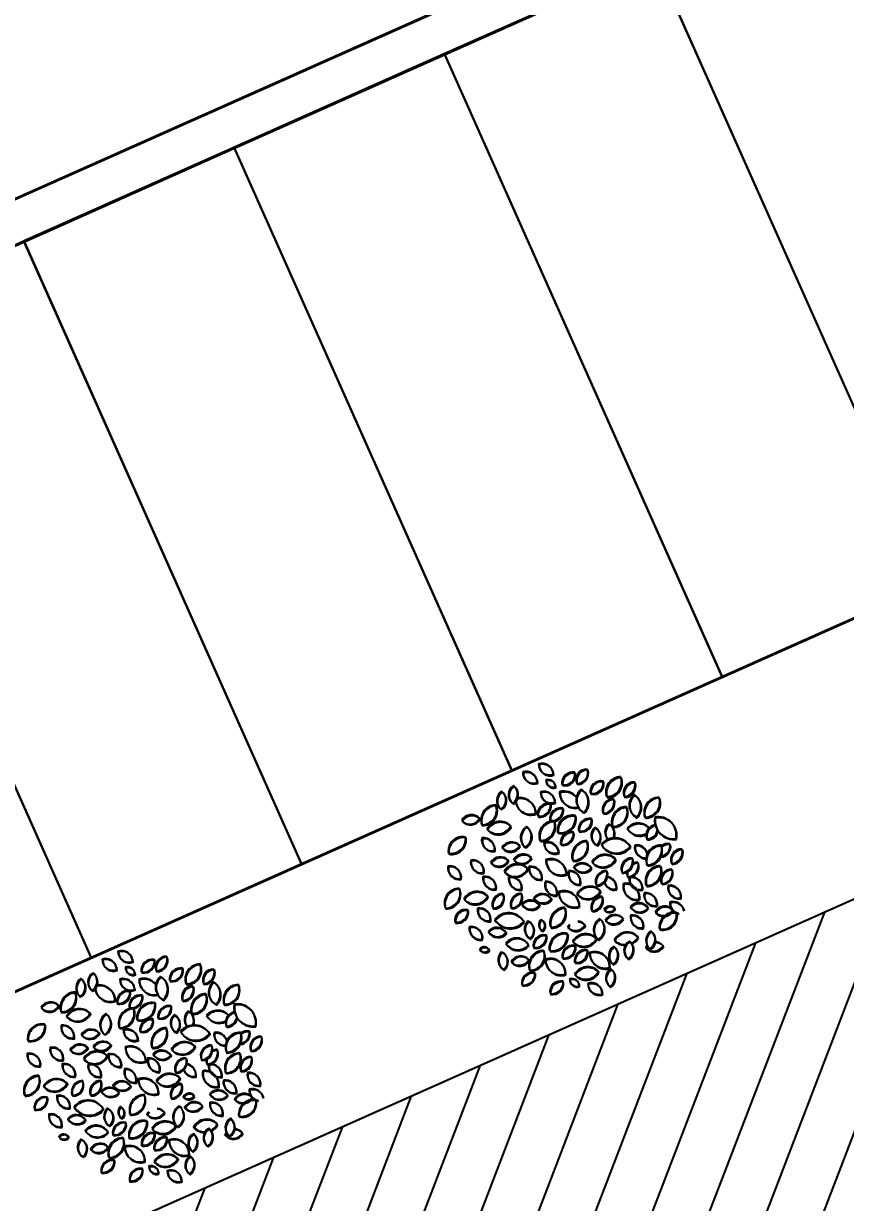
# Model space of a CAD drawing. Header units: inches. Extents: x -422522 to 22891, y -2973 to 414515.
# Drawn here: x 7501.2 to 7597.6, y 10591.8 to 10730.1 of the extents above; entities that cross this region are included whole.
import ezdxf

# ---------------------------------------------------------------- set-up
doc = ezdxf.new("R2010")
doc.units = ezdxf.units.IN
doc.header["$MEASUREMENT"] = 0
doc.layers.get('0').update_dxf_attribs({"lineweight": 25})
doc.layers.add('ARREDAMENTO', color=8, linetype='Continuous', lineweight=18)
doc.layers.add('QUOTE', color=6, linetype='Continuous', lineweight=9)
doc.styles.get("Standard").update_dxf_attribs({"font": 'Arial.ttf'})
doc.dimstyles.get("Standard").update_dxf_attribs({"dimtxt": 15, "dimasz": 10, "dimexe": 10, "dimexo": 10, "dimgap": 5, "dimtad": 2, "dimtih": 1, "dimtoh": 1, "dimdec": 0, "dimzin": 0, "dimdsep": 46, "dimtxsty": 'Standard', "dimblk": 'OBLIQUE', "dimblk1": 'OBLIQUE', "dimblk2": 'OBLIQUE', "dimcen": 0.09, "dimdle": 10, "dimadec": 0, "dimazin": 0, "dimtfac": 1, "dimtdec": 0, "dimtofl": 0, "dimtmove": 0, "dimatfit": 3, "dimldrblk": 'OBLIQUE', "dimfxl": 1, "dimtolj": 1, "dimtzin": 0, "dimarcsym": 0})

# ---------------------------------------------------------------- blocks, each defined once
blk = doc.blocks.new('_Oblique')
at = {"color": 0, "linetype": 'ByBlock', "lineweight": -2}
blk.add_line((-0.5, -0.5), (0.5, 0.5), dxfattribs=at)
blk = doc.blocks.new('*D98')
at = {"layer": 'Defpoints', "color": 0, "transparency": 16777216}
for p in [(7675.32, 10844.6), (7696.51, 10797.01), (7351.21, 10643.21)]:
    blk.add_point(p, dxfattribs=at)
at = {"layer": 'QUOTE', "color": 0, "lineweight": -2, "transparency": 16777216}
for p, q in [((7692.44, 10806.15), (7671.25, 10853.74)), ((7320.86, 10686.79), (7684.46, 10848.67)), ((7347.15, 10652.34), (7325.93, 10699.99))]:
    blk.add_line(p, q, dxfattribs=at)
at = {"layer": 'QUOTE', "color": 0, "lineweight": -2, "transparency": 16777216, "xscale": 10, "yscale": 10, "zscale": 10}
for p, rotation in [((7675.32, 10844.6), 23.99999999997978), ((7330, 10690.85), 203.9999999999798)]:
    blk.add_blockref('_Oblique', p, dxfattribs=dict(at, rotation=rotation))
at = {"layer": 'QUOTE', "color": 0, "transparency": 16777216, "insert": (7494.42, 10786.22), "char_height": 15, "attachment_point": 5}
blk.add_mtext('\\A1;378', dxfattribs=at)

msp = doc.modelspace()

# ---------------------------------------------------------------- hatches: boundary and pattern name
h = msp.add_hatch()
h.set_pattern_fill('ANSI31', color=0, scale=50, angle=24)
h.set_pattern_definition([(69, (3551.2776, -5106.066), (-5.8348777, 2.2397997), [])])
h.paths.add_polyline_path([(7743.39, 10691.82), (6657.16, 10208.2), (6657.16, 10142.53), (6849.7, 10228.25), (7089.03, 10334.81), (7089.01, 10334.85), (7098.14, 10338.92), (7452.64, 10496.7), (7453.11, 10496.91), (7763.25, 10634.99), (7763.25, 10634.99), (7763.18, 10635.13), (7767.73, 10637.16)])

# ---------------------------------------------------------------- linework, layer by layer
for p, q in [((7351.21, 10643.21), (7696.51, 10797.01)), ((7351.29, 10643.14), (7696.61, 10796.89)), ((7698.54, 10792.44), (7366.04, 10644.34)), ((7698.64, 10792.32), (7366.11, 10644.27)), ((7575.22, 10737.51), (7550.56, 10726.53)), ((7575.31, 10737.41), (7550.65, 10726.43)), ((7575.22, 10737.51), (7607.77, 10664.44)), ((7575.31, 10737.41), (7607.85, 10664.32)), ((7550.56, 10726.53), (7525.89, 10715.54)), ((7550.65, 10726.43), (7525.98, 10715.44)), ((7550.56, 10726.53), (7583.11, 10653.45)), ((7550.65, 10726.43), (7583.19, 10653.34)), ((7731.09, 10719.36), (7385.8, 10565.56)), ((7731.18, 10719.23), (7385.86, 10565.49)), ((7525.89, 10715.54), (7501.23, 10704.56)), ((7525.98, 10715.44), (7501.32, 10704.46)), ((7525.89, 10715.54), (7558.45, 10642.46)), ((7525.98, 10715.44), (7558.52, 10642.36)), ((7501.32, 10704.46), (7476.65, 10693.48)), ((7501.23, 10704.56), (7533.78, 10631.48)), ((7501.32, 10704.46), (7533.85, 10631.38)), ((7476.57, 10693.57), (7509.12, 10620.49)), ((7476.65, 10693.48), (7509.19, 10620.4)), ((6656.96, 10208.11), (7743.39, 10691.82)), ((6779.62, 10262.73), (7743.38, 10691.83)), ((7398.06, 10538.08), (7743.38, 10691.83))]:
    msp.add_line(p, q)
at = {"layer": 'ARREDAMENTO', "linetype": 'ByBlock', "lineweight": -3}
for points in [[(7512.3, 10621.24, 0.535384), (7514.02, 10620.04, 0.500203)], [(7512.37, 10621.15, 0.535384), (7514.09, 10619.94, 0.500203)], [(7510.45, 10620.31, 0.535384), (7512.14, 10619.07, 0.500203)], [(7510.52, 10620.21, 0.535384), (7512.21, 10618.97, 0.500203)], [(7515.03, 10618.81, 0.535384), (7516.55, 10620.26, 0.500203)], [(7515.1, 10618.72, 0.535384), (7516.62, 10620.17, 0.500203)], [(7518.01, 10620.64, 0.535384), (7516.79, 10618.93, 0.500203)], [(7518.08, 10620.54, 0.535384), (7516.87, 10618.83, 0.500203)], [(7509.38, 10618.7, 0.535384), (7509.27, 10616.61, 0.500203)], [(7509.45, 10618.61, 0.535384), (7509.34, 10616.51, 0.500203)], [(7513.16, 10619.37, 0.535384), (7514.28, 10618.55, 0.500203)], [(7513.23, 10619.27, 0.535384), (7514.35, 10618.45, 0.500203)], [(7518.35, 10617.8, 0.535384), (7519.87, 10619.24, 0.500203)], [(7518.42, 10617.7, 0.535384), (7519.94, 10619.15, 0.500203)], [(7520.26, 10617.41, 0.535384), (7521.92, 10619.74, 0.500203)], [(7520.34, 10617.31, 0.535384), (7521.99, 10619.65, 0.500203)], [(7523.55, 10619.14, 0.535384), (7522.34, 10617.43, 0.500203)], [(7523.62, 10619.04, 0.535384), (7522.41, 10617.33, 0.500203)], [(7507.85, 10615.94, 0.535384), (7507.96, 10618.04, 0.500203)], [(7507.92, 10615.85, 0.535384), (7508.03, 10617.94, 0.500203)], [(7512.51, 10617.96, 0.535384), (7514.23, 10616.76, 0.500203)], [(7512.58, 10617.87, 0.535384), (7514.3, 10616.66, 0.500203)], [(7517.29, 10618.27, 0.535384), (7517.59, 10615.55, 0.500203)], [(7517.36, 10618.17, 0.535384), (7517.66, 10615.46, 0.500203)], [(7521.09, 10617.15, 0.535384), (7519.88, 10615.44, 0.500203)], [(7521.16, 10617.05, 0.535384), (7519.95, 10615.34, 0.500203)], [(7523.49, 10617.63, 0.535384), (7523.78, 10615.01, 0.500203)], [(7523.56, 10617.54, 0.535384), (7523.85, 10614.91, 0.500203)], [(7524.74, 10615, 0.535384), (7526.4, 10617.33, 0.500203)], [(7524.81, 10614.91, 0.535384), (7526.47, 10617.24, 0.500203)], [(7505.62, 10614.11, 0.535384), (7507.27, 10616.44, 0.500203)], [(7505.69, 10614.02, 0.535384), (7507.34, 10616.35, 0.500203)], [(7513.69, 10616.59, 0.535384), (7512.2, 10615.11, 0.500203)], [(7513.76, 10616.49, 0.535384), (7512.27, 10615.02, 0.500203)], [(7513.61, 10614.63, 0.535384), (7515.13, 10616.07, 0.500203)], [(7513.68, 10614.53, 0.535384), (7515.2, 10615.98, 0.500203)], [(7520.94, 10613.91, 0.535384), (7522.59, 10616.24, 0.500203)], [(7521.01, 10613.81, 0.535384), (7522.66, 10616.14, 0.500203)], [(7503.28, 10614.63, 0.535384), (7505.37, 10614.86, 0.500203)], [(7503.35, 10614.54, 0.535384), (7505.44, 10614.76, 0.500203)], [(7506.25, 10613.61, 0.535384), (7509.03, 10613.96, 0.500203)], [(7506.32, 10613.52, 0.535384), (7509.1, 10613.87, 0.500203)], [(7512.45, 10612.25, 0.535384), (7514.1, 10614.58, 0.500203)], [(7512.51, 10612.16, 0.535384), (7514.17, 10614.49, 0.500203)], [(7514.52, 10613.2, 0.535384), (7516.62, 10615.2, 0.500203)], [(7514.59, 10613.11, 0.535384), (7516.69, 10615.1, 0.500203)], [(7516.99, 10613.39, 0.535384), (7518.51, 10614.84, 0.500203)], [(7517.06, 10613.3, 0.535384), (7518.58, 10614.74, 0.500203)], [(7528.41, 10612.48, 0.535384), (7525.92, 10615.01, 0.500203)], [(7528.48, 10612.38, 0.535384), (7525.99, 10614.91, 0.500203)], [(7510.71, 10611.46, 0.535384), (7510.89, 10613.91, 0.500203)], [(7510.78, 10611.37, 0.535384), (7510.96, 10613.81, 0.500203)], [(7514.88, 10611.81, 0.535384), (7516.37, 10613.29, 0.500203)], [(7514.95, 10611.72, 0.535384), (7516.44, 10613.19, 0.500203)], [(7518.91, 10613.8, 0.535384), (7519.13, 10611.71, 0.500203)], [(7518.98, 10613.7, 0.535384), (7519.2, 10611.62, 0.500203)], [(7503.73, 10612.66, 0.535384), (7501.73, 10610.76, 0.500203)], [(7503.8, 10612.57, 0.535384), (7501.8, 10610.66, 0.500203)], [(7505.65, 10612.55, 0.535384), (7507.12, 10611.06, 0.500203)], [(7505.72, 10612.46, 0.535384), (7507.19, 10610.97, 0.500203)], [(7508, 10611.44, 0.535384), (7510.09, 10611.66, 0.500203)], [(7508.07, 10611.35, 0.535384), (7510.16, 10611.57, 0.500203)], [(7512.92, 10612.04, 0.535384), (7514.63, 10610.83, 0.500203)], [(7512.99, 10611.94, 0.535384), (7514.7, 10610.73, 0.500203)], [(7516.29, 10609.92, 0.535384), (7517.94, 10612.25, 0.500203)], [(7516.36, 10609.82, 0.535384), (7518.01, 10612.15, 0.500203)], [(7519.63, 10611.82, 0.535384), (7523.05, 10611.58, 0.500203)], [(7519.7, 10611.73, 0.535384), (7523.12, 10611.49, 0.500203)], [(7526.66, 10611.71, 0.535384), (7525.01, 10609.38, 0.500203)], [(7526.73, 10611.61, 0.535384), (7525.08, 10609.28, 0.500203)], [(7506.67, 10609.67, 0.535384), (7508.75, 10609.93, 0.500203)], [(7506.74, 10609.58, 0.535384), (7508.82, 10609.84, 0.500203)], [(7509.38, 10610, 0.535384), (7511.46, 10610.27, 0.500203)], [(7509.45, 10609.91, 0.535384), (7511.53, 10610.17, 0.500203)], [(7513.16, 10610.01, 0.535384), (7515.56, 10608.32, 0.500203)], [(7518.55, 10609.73, 0.535384), (7521.34, 10610.08, 0.500203)], [(7518.62, 10609.64, 0.535384), (7521.4, 10609.98, 0.500203)], [(7523.27, 10610.23, 0.535384), (7522.08, 10608.5, 0.500203)], [(7523.34, 10610.13, 0.535384), (7522.15, 10608.4, 0.500203)], [(7529.1, 10611.27, 0.535384), (7527.89, 10609.56, 0.500203)], [(7529.17, 10611.18, 0.535384), (7527.96, 10609.47, 0.500203)], [(7503.15, 10607.77, 0.535384), (7501.66, 10609.24, 0.500203)], [(7503.22, 10607.68, 0.535384), (7501.72, 10609.15, 0.500203)], [(7505.83, 10608.47, 0.535384), (7504.33, 10609.95, 0.500203)], [(7505.9, 10608.38, 0.535384), (7504.4, 10609.85, 0.500203)], [(7508.25, 10608.62, 0.535384), (7511.04, 10608.97, 0.500203)], [(7508.32, 10608.53, 0.535384), (7511.11, 10608.88, 0.500203)], [(7512.64, 10607.7, 0.535384), (7511.16, 10609.19, 0.500203)], [(7512.71, 10607.6, 0.535384), (7511.23, 10609.1, 0.500203)], [(7513.22, 10609.92, 0.535384), (7515.63, 10608.23, 0.500203)], [(7517.13, 10607.09, 0.535384), (7515.8, 10608.71, 0.500203)], [(7516.4, 10609.17, 0.535384), (7518.49, 10609.03, 0.500203)], [(7516.47, 10609.08, 0.535384), (7518.56, 10608.93, 0.500203)], [(7520.27, 10608.73, 0.535384), (7519.06, 10607.02, 0.500203)], [(7524.91, 10606.97, 0.535384), (7526.56, 10609.31, 0.500203)], [(7524.98, 10606.88, 0.535384), (7526.63, 10609.21, 0.500203)], [(7527.92, 10608.89, 0.535384), (7526.71, 10607.18, 0.500203)], [(7527.99, 10608.8, 0.535384), (7526.78, 10607.09, 0.500203)], [(7507.25, 10606.55, 0.535384), (7505.76, 10608.02, 0.500203)], [(7507.32, 10606.46, 0.535384), (7505.83, 10607.93, 0.500203)], [(7510.28, 10606.51, 0.535384), (7508.79, 10607.99, 0.500203)], [(7510.35, 10606.42, 0.535384), (7508.86, 10607.89, 0.500203)], [(7513.07, 10607.46, 0.535384), (7514.39, 10605.83, 0.500203)], [(7513.14, 10607.37, 0.535384), (7514.46, 10605.74, 0.500203)], [(7517.2, 10606.99, 0.535384), (7515.87, 10608.62, 0.500203)], [(7520.34, 10608.63, 0.535384), (7519.13, 10606.92, 0.500203)], [(7522.94, 10608, 0.535384), (7524.44, 10606.52, 0.500203)], [(7523.01, 10607.9, 0.535384), (7524.51, 10606.43, 0.500203)], [(7501.33, 10604.33, 0.535384), (7502.98, 10606.66, 0.500203)], [(7501.4, 10604.24, 0.535384), (7503.05, 10606.57, 0.500203)], [(7503.55, 10605.39, 0.535384), (7506.33, 10605.74, 0.500203)], [(7503.61, 10605.3, 0.535384), (7506.4, 10605.65, 0.500203)], [(7506.93, 10604.32, 0.535384), (7508.12, 10606.05, 0.500203)], [(7507, 10604.23, 0.535384), (7508.19, 10605.96, 0.500203)], [(7509.07, 10604.34, 0.535384), (7510.26, 10606.07, 0.500203)], [(7509.14, 10604.24, 0.535384), (7510.33, 10605.97, 0.500203)], [(7513.8, 10605.38, 0.535384), (7511.71, 10605.52, 0.500203)], [(7517.04, 10604.53, 0.535384), (7514.64, 10606.23, 0.500203)], [(7517.11, 10604.44, 0.535384), (7514.71, 10606.13, 0.500203)], [(7516.78, 10606, 0.535384), (7519.57, 10606.35, 0.500203)], [(7516.85, 10605.91, 0.535384), (7519.64, 10606.26, 0.500203)], [(7522.24, 10607.22, 0.535384), (7524.08, 10605.36, 0.500203)], [(7522.31, 10607.13, 0.535384), (7524.15, 10605.26, 0.500203)], [(7524.68, 10606.12, 0.535384), (7526.15, 10604.63, 0.500203)], [(7524.75, 10606.02, 0.535384), (7526.22, 10604.53, 0.500203)], [(7527.49, 10607, 0.535384), (7528.96, 10605.51, 0.500203)], [(7527.55, 10606.9, 0.535384), (7529.03, 10605.41, 0.500203)], [(7512.41, 10604.63, 0.535384), (7510.32, 10604.77, 0.500203)], [(7512.48, 10604.53, 0.535384), (7510.39, 10604.68, 0.500203)], [(7513.87, 10605.28, 0.535384), (7511.78, 10605.43, 0.500203)], [(7519.75, 10605.7, 0.535384), (7518.53, 10603.99, 0.500203)], [(7519.81, 10605.6, 0.535384), (7518.6, 10603.89, 0.500203)], [(7521.25, 10604.29, 0.535384), (7519.96, 10604.15, 0.500203)], [(7523.04, 10604.5, 0.535384), (7525.13, 10604.35, 0.500203)], [(7523.11, 10604.4, 0.535384), (7525.2, 10604.25, 0.500203)], [(7528.04, 10604.11, 0.535384), (7525.96, 10603.85, 0.500203)], [(7504.01, 10604.12, 0.535384), (7502.5, 10602.68, 0.500203)], [(7504.08, 10604.03, 0.535384), (7502.56, 10602.59, 0.500203)], [(7506.62, 10602.84, 0.535384), (7505.13, 10604.31, 0.500203)], [(7506.69, 10602.74, 0.535384), (7505.2, 10604.21, 0.500203)], [(7510.57, 10602.73, 0.535384), (7507.15, 10602.97, 0.500203)], [(7510.64, 10602.63, 0.535384), (7507.21, 10602.87, 0.500203)], [(7513.72, 10602.08, 0.535384), (7515.37, 10604.41, 0.500203)], [(7513.78, 10601.98, 0.535384), (7515.43, 10604.31, 0.500203)], [(7521.32, 10604.19, 0.535384), (7520.03, 10604.05, 0.500203)], [(7522.2, 10603.11, 0.535384), (7520.11, 10602.89, 0.500203)], [(7522.27, 10603.01, 0.535384), (7520.18, 10602.79, 0.500203)], [(7524.55, 10601.99, 0.535384), (7523.08, 10603.49, 0.500203)], [(7524.62, 10601.9, 0.535384), (7523.14, 10603.39, 0.500203)], [(7528.11, 10604.01, 0.535384), (7526.03, 10603.75, 0.500203)], [(7526.46, 10601.89, 0.535384), (7528.47, 10603.79, 0.500203)], [(7526.53, 10601.79, 0.535384), (7528.53, 10603.7, 0.500203)], [(7505.67, 10600.65, 0.535384), (7504.18, 10602.13, 0.500203)], [(7505.74, 10600.56, 0.535384), (7504.25, 10602.03, 0.500203)], [(7508.49, 10601.42, 0.535384), (7506.4, 10601.56, 0.500203)], [(7508.56, 10601.32, 0.535384), (7506.47, 10601.47, 0.500203)], [(7511.29, 10600.75, 0.535384), (7511.07, 10602.83, 0.500203)], [(7511.36, 10600.65, 0.535384), (7511.13, 10602.74, 0.500203)], [(7512.74, 10601.63, 0.535384), (7512.59, 10603, 0.500203)], [(7512.81, 10601.54, 0.535384), (7512.66, 10602.91, 0.500203)], [(7519.49, 10603.09, 0.535384), (7519.31, 10600.64, 0.500203)], [(7519.55, 10602.99, 0.535384), (7519.38, 10600.54, 0.500203)], [(7511.11, 10600.01, 0.535384), (7508.46, 10600.19, 0.500203)], [(7511.17, 10599.91, 0.535384), (7508.53, 10600.1, 0.500203)], [(7513.21, 10601.15, 0.535384), (7511.69, 10599.71, 0.500203)], [(7513.28, 10601.06, 0.535384), (7511.76, 10599.61, 0.500203)], [(7515.68, 10601.34, 0.535384), (7513.58, 10599.35, 0.500203)], [(7515.75, 10601.25, 0.535384), (7513.65, 10599.25, 0.500203)], [(7516.29, 10600.42, 0.535384), (7519.08, 10600.77, 0.500203)], [(7516.36, 10600.32, 0.535384), (7519.15, 10600.67, 0.500203)], [(7522.95, 10600.46, 0.535384), (7522.8, 10598.37, 0.500203)], [(7525.34, 10599.54, 0.535384), (7525.48, 10601.64, 0.500203)], [(7525.4, 10599.45, 0.535384), (7525.55, 10601.54, 0.500203)], [(7506.52, 10599.42, 0.535384), (7505.36, 10599.5, 0.500203)], [(7506.59, 10599.33, 0.535384), (7505.43, 10599.41, 0.500203)], [(7508.2, 10597.11, 0.535384), (7507.97, 10599.2, 0.500203)], [(7508.26, 10597.02, 0.535384), (7508.04, 10599.1, 0.500203)], [(7511.22, 10597.04, 0.535384), (7512.87, 10599.37, 0.500203)], [(7511.29, 10596.94, 0.535384), (7512.94, 10599.27, 0.500203)], [(7516.59, 10599.92, 0.535384), (7515.07, 10598.48, 0.500203)], [(7516.66, 10599.83, 0.535384), (7515.14, 10598.38, 0.500203)], [(7516.51, 10597.96, 0.535384), (7518, 10599.44, 0.500203)], [(7516.58, 10597.86, 0.535384), (7518.07, 10599.34, 0.500203)], [(7520.62, 10597.36, 0.535384), (7518.25, 10599.1, 0.500203)], [(7520.69, 10597.26, 0.535384), (7518.32, 10599, 0.500203)], [(7521.14, 10599.84, 0.535384), (7521.03, 10597.74, 0.500203)], [(7521.21, 10599.74, 0.535384), (7521.1, 10597.65, 0.500203)], [(7523.02, 10600.36, 0.535384), (7522.87, 10598.27, 0.500203)], [(7511.16, 10598.27, 0.535384), (7509.08, 10598, 0.500203)], [(7511.23, 10598.17, 0.535384), (7509.14, 10597.91, 0.500203)], [(7515.43, 10596.58, 0.535384), (7513.07, 10598.32, 0.500203)], [(7515.5, 10596.49, 0.535384), (7513.14, 10598.22, 0.500203)], [(7511.85, 10596.75, 0.535384), (7510.33, 10595.3, 0.500203)], [(7511.92, 10596.66, 0.535384), (7510.4, 10595.21, 0.500203)], [(7516.53, 10596.55, 0.535384), (7519.32, 10596.9, 0.500203)], [(7516.6, 10596.46, 0.535384), (7519.38, 10596.81, 0.500203)], [(7520.79, 10597.2, 0.535384), (7520.68, 10595.1, 0.500203)], [(7520.86, 10597.1, 0.535384), (7520.75, 10595.01, 0.500203)], [(7515.17, 10595.73, 0.535384), (7513.65, 10594.29, 0.500203)], [(7515.23, 10595.64, 0.535384), (7513.71, 10594.19, 0.500203)], [(7517.04, 10595.18, 0.535384), (7515.92, 10596, 0.500203)], [(7517.11, 10595.08, 0.535384), (7515.99, 10595.9, 0.500203)], [(7519.75, 10594.24, 0.535384), (7518.06, 10595.48, 0.500203)], [(7519.82, 10594.14, 0.535384), (7518.13, 10595.39, 0.500203)]]:
    msp.add_lwpolyline(points, format="xyb", close=True, dxfattribs=at)
for points in [[(7509.59, 10616.91, 0.485783), (7511.95, 10615.45, 0.46813), (7509.76, 10617.24, 0.535384)], [(7509.66, 10616.82, 0.485783), (7512.02, 10615.36, 0.46813), (7509.83, 10617.14, 0.535384)], [(7514.77, 10617.97, 0.497857), (7516.93, 10616.17, 0.500203)], [(7516.74, 10617.35, 0.30861), (7514.77, 10617.97, 0.535384)], [(7514.84, 10617.87, 0.497857), (7517, 10616.08, 0.500203)], [(7516.81, 10617.25, 0.30861), (7514.84, 10617.87, 0.535384)], [(7525.26, 10613.74, 0.449067), (7522.68, 10613.7, 0.535384)], [(7520.54, 10614.21, 0.427879), (7520.42, 10612.39, 0.500203)], [(7520.61, 10614.12, 0.427879), (7520.49, 10612.3, 0.500203)], [(7521.07, 10612.56, 0.379729), (7520.54, 10614.21, 0.535384)], [(7521.14, 10612.46, 0.379729), (7520.61, 10614.12, 0.535384)], [(7522.68, 10613.7, 0.411154), (7524.93, 10613.07, 0.500203)], [(7525.33, 10613.64, 0.449067), (7522.75, 10613.6, 0.535384)], [(7522.75, 10613.6, 0.411154), (7525, 10612.98, 0.500203)], [(7525.97, 10614.11, 0.473768), (7525, 10612.42, 0.350042), (7526.25, 10613.47, 0.535384)], [(7526.04, 10614.02, 0.473768), (7525.07, 10612.32, 0.350042), (7526.32, 10613.37, 0.535384)], [(7523.58, 10611.71, 0.493715), (7524.91, 10610.22, 0.500203)], [(7525.05, 10610.71, 0.391787), (7523.58, 10611.71, 0.535384)], [(7523.65, 10611.62, 0.493715), (7524.98, 10610.12, 0.500203)], [(7525.12, 10610.61, 0.391787), (7523.65, 10611.62, 0.535384)], [(7526.57, 10610.4, 0.439965), (7527.7, 10611.87, 0.209361), (7526.68, 10611.61, 0.535384)], [(7526.64, 10610.3, 0.439965), (7527.77, 10611.77, 0.209361), (7526.75, 10611.52, 0.535384)], [(7522.66, 10608.66, 0.136045), (7522.72, 10607.99, 0.500203), (7523.94, 10609.7, 0.535384)], [(7522.73, 10608.56, 0.136045), (7522.79, 10607.89, 0.500203), (7524.01, 10609.6, 0.535384)], [(7523.94, 10609.7, 0.128884), (7523.31, 10609.56, 0.500203)], [(7524.01, 10609.6, 0.128884), (7523.38, 10609.46, 0.500203)], [(7519.96, 10607.41, 0.382111), (7521.41, 10606.56, 0.410997), (7520.3, 10608.04, 0.535384)], [(7520.03, 10607.31, 0.382111), (7521.48, 10606.47, 0.410997), (7520.37, 10607.94, 0.535384)], [(7529.34, 10604.06, 0.43907), (7527.68, 10605.04, 0.535384)], [(7527.68, 10605.04, 0.373165), (7528.71, 10603.74, 0.500203)], [(7529.41, 10603.96, 0.43907), (7527.75, 10604.94, 0.535384)], [(7527.75, 10604.94, 0.373165), (7528.77, 10603.64, 0.500203)], [(7515.91, 10602.4, 0.076845), (7515.68, 10602.09, 0.500203), (7517.77, 10602.35, 0.535384)], [(7515.98, 10602.31, 0.076845), (7515.75, 10601.99, 0.500203), (7517.83, 10602.25, 0.535384)], [(7517.77, 10602.35, 0.202478), (7516.89, 10602.78, 0.500203)], [(7517.83, 10602.25, 0.202478), (7516.95, 10602.69, 0.500203)], [(7523.95, 10600.94, 0.535384), (7521.17, 10600.59, 0.217069), (7522.52, 10600.05, 0.535384)], [(7524.02, 10600.84, 0.535384), (7521.23, 10600.49, 0.217069), (7522.59, 10599.96, 0.535384)], [(7523.17, 10600.21, 0.155177), (7523.95, 10600.94, 0.535384)], [(7523.24, 10600.12, 0.155177), (7524.02, 10600.84, 0.535384)], [(7525.02, 10599.96, 0.064212), (7524.83, 10599.69, 0.500203), (7526.92, 10599.91, 0.535384)], [(7525.08, 10599.86, 0.064212), (7524.9, 10599.6, 0.500203), (7526.99, 10599.82, 0.535384)], [(7526.92, 10599.91, 0.224005), (7525.94, 10600.37, 0.500203)], [(7526.99, 10599.82, 0.224005), (7526.01, 10600.27, 0.500203)]]:
    msp.add_lwpolyline(points, format="xyb", dxfattribs=at)
for centre, radius, start, end in [((7562.04, 10641.97), 1.31, 1.7581, 108.0554), ((7560.15, 10641.03), 1.31, 0.5737, 106.871), ((7561.03, 10642.22), 1.26, 177.3945, 290.0501), ((7560.23, 10640.92), 1.31, 0.5643, 106.8616), ((7561.11, 10642.12), 1.26, 177.3851, 290.0407), ((7562.89, 10643.18), 1.26, 178.579, 291.2346), ((7562.11, 10641.87), 1.31, 1.7487, 108.046), ((7562.97, 10643.08), 1.26, 178.5696, 291.2252), ((7565.66, 10640.94), 1.31, 80.4501, 186.7474), ((7564.64, 10642.02), 1.26, 257.271, 9.9266), ((7565.74, 10640.84), 1.31, 80.4407, 186.738), ((7564.71, 10641.91), 1.26, 257.2616, 9.9172), ((7567.3, 10641.35), 1.26, 88.3581, 201.0136), ((7567.37, 10641.25), 1.26, 88.3487, 201.0042), ((7566.09, 10642.21), 1.31, 271.5372, 17.8345), ((7566.16, 10642.1), 1.31, 271.5278, 17.8251), ((7559.35, 10639.59), 1.26, 120.7026, 233.3582), ((7559.42, 10639.49), 1.26, 120.6932, 233.3488), ((7557.86, 10639.67), 1.31, 303.8817, 50.1791), ((7557.94, 10639.56), 1.31, 303.8723, 50.1697), ((7562.74, 10640.51), 0.866, 0.5737, 106.871), ((7563.32, 10641.3), 0.833, 177.3945, 290.0501), ((7562.81, 10640.41), 0.866, 0.5643, 106.8616), ((7563.39, 10641.2), 0.833, 177.3851, 290.0407), ((7568.98, 10639.92), 1.31, 80.4501, 186.7474), ((7567.96, 10641), 1.26, 257.271, 9.9266), ((7569.05, 10639.82), 1.31, 80.4407, 186.738), ((7568.03, 10640.89), 1.26, 257.2616, 9.9172), ((7571.29, 10639.93), 1.78, 91.5372, 197.8345), ((7571.37, 10639.82), 1.78, 91.5278, 197.8251), ((7569.64, 10641.1), 1.72, 268.3581, 21.0136), ((7569.72, 10640.99), 1.72, 268.3487, 21.0042), ((7572.84, 10639.85), 1.26, 88.3581, 201.0136), ((7572.92, 10639.74), 1.26, 88.3487, 201.0042), ((7571.63, 10640.71), 1.31, 271.5372, 17.8345), ((7571.71, 10640.6), 1.31, 271.5278, 17.8251), ((7558.02, 10638.92), 1.31, 123.8817, 230.1791), ((7558.1, 10638.82), 1.31, 123.8723, 230.1697), ((7556.54, 10639), 1.26, 300.7026, 53.3582), ((7556.61, 10638.9), 1.26, 300.6932, 53.3488), ((7559.44, 10637.4), 1.84, 0.5737, 100.9164), ((7559.51, 10637.3), 1.84, 0.5643, 100.907), ((7562.24, 10638.69), 1.31, 1.7581, 108.0554), ((7563.1, 10639.9), 1.26, 178.579, 291.2346), ((7562.32, 10638.59), 1.31, 1.7487, 108.046), ((7563.17, 10639.8), 1.26, 178.5696, 291.2252), ((7564.63, 10638.19), 1.83, 38.268, 106.871), ((7565.85, 10639.86), 1.76, 177.3945, 283.2615), ((7564.7, 10638.08), 1.83, 38.2586, 106.8616), ((7565.93, 10639.76), 1.76, 177.3851, 283.2521), ((7567.67, 10638.98), 1.64, 129.863, 242.5186), ((7567.75, 10638.88), 1.64, 129.8536, 242.5092), ((7565.75, 10638.77), 1.71, 313.0421, 59.3395), ((7565.82, 10638.67), 1.71, 313.0327, 59.3301), ((7570.38, 10637.86), 1.26, 88.3581, 201.0136), ((7569.17, 10638.72), 1.31, 271.5372, 17.8345), ((7573.84, 10638.39), 1.59, 129.863, 242.5186), ((7573.91, 10638.28), 1.59, 129.8536, 242.5092), ((7571.98, 10638.19), 1.65, 313.0421, 59.3395), ((7572.05, 10638.08), 1.65, 313.0327, 59.3301), ((7575.77, 10637.52), 1.78, 91.5372, 197.8345), ((7575.84, 10637.42), 1.78, 91.5278, 197.8251), ((7574.12, 10638.69), 1.72, 268.3581, 21.0136), ((7574.2, 10638.58), 1.72, 268.3487, 21.0042), ((7556.65, 10636.63), 1.78, 91.5372, 197.8345), ((7556.72, 10636.53), 1.78, 91.5278, 197.8251), ((7555, 10637.8), 1.72, 268.3581, 21.0136), ((7555.07, 10637.7), 1.72, 268.3487, 21.0042), ((7560.67, 10639.08), 1.77, 186.4114, 290.0501), ((7560.74, 10638.98), 1.77, 186.402, 290.0407), ((7562.76, 10637.33), 1.26, 78.4555, 191.111), ((7561.72, 10638.38), 1.31, 261.6346, 7.9319), ((7562.84, 10637.22), 1.26, 78.4461, 191.1016), ((7561.79, 10638.28), 1.31, 261.6252, 7.9225), ((7564.24, 10636.75), 1.31, 80.4501, 186.7474), ((7563.22, 10637.83), 1.26, 257.271, 9.9266), ((7564.31, 10636.65), 1.31, 80.4407, 186.738), ((7563.29, 10637.72), 1.26, 257.2616, 9.9172), ((7570.46, 10637.76), 1.26, 88.3487, 201.0042), ((7569.25, 10638.62), 1.31, 271.5278, 17.8251), ((7571.97, 10636.43), 1.78, 91.5372, 197.8345), ((7572.04, 10636.32), 1.78, 91.5278, 197.8251), ((7570.32, 10637.59), 1.72, 268.3581, 21.0136), ((7570.39, 10637.49), 1.72, 268.3487, 21.0042), ((7553.74, 10635.94), 1.31, 42.9013, 149.1986), ((7553.58, 10637.41), 1.26, 219.7222, 332.3778), ((7553.81, 10635.83), 1.31, 42.8919, 149.1892), ((7553.65, 10637.31), 1.26, 219.7128, 332.3684), ((7557.1, 10634.71), 1.76, 44.0053, 150.3026), ((7557.17, 10634.61), 1.76, 43.9959, 150.2932), ((7563.47, 10634.77), 1.78, 91.5372, 197.8345), ((7563.55, 10634.67), 1.78, 91.5278, 197.8251), ((7561.82, 10635.94), 1.72, 268.3581, 21.0136), ((7561.9, 10635.84), 1.72, 268.3487, 21.0042), ((7565.64, 10635.39), 1.81, 80.4501, 186.7474), ((7564.23, 10636.87), 1.74, 257.271, 9.9266), ((7565.72, 10635.28), 1.81, 80.4407, 186.738), ((7564.3, 10636.77), 1.74, 257.2616, 9.9172), ((7567.62, 10635.52), 1.31, 80.4501, 186.7474), ((7566.59, 10636.59), 1.26, 257.271, 9.9266), ((7567.69, 10635.42), 1.31, 80.4407, 186.738), ((7566.67, 10636.49), 1.26, 257.2616, 9.9172), ((7577.44, 10636.65), 2.22, 171.4137, 277.711), ((7575.65, 10634.89), 2.13, 348.2345, 100.8901), ((7577.51, 10636.55), 2.22, 171.4043, 277.7016), ((7575.72, 10634.78), 2.13, 348.2252, 100.8807), ((7556.85, 10636.69), 1.69, 220.8262, 333.4817), ((7556.92, 10636.59), 1.69, 220.8168, 333.4723), ((7561.05, 10634.59), 1.53, 122.7778, 229.0751), ((7561.12, 10634.49), 1.53, 122.7684, 229.0657), ((7559.31, 10634.72), 1.47, 299.5987, 52.2542), ((7559.39, 10634.61), 1.47, 299.5893, 52.2448), ((7565.51, 10633.96), 1.31, 81.6346, 187.9319), ((7564.46, 10635.02), 1.26, 258.4555, 11.111), ((7565.58, 10633.86), 1.31, 81.6252, 187.9225), ((7564.53, 10634.91), 1.26, 258.4461, 11.1016), ((7569.04, 10634.8), 1.26, 129.8142, 242.4698), ((7569.12, 10634.7), 1.26, 129.8048, 242.4604), ((7567.57, 10634.64), 1.31, 312.9933, 59.2907), ((7567.64, 10634.54), 1.31, 312.9839, 59.2813), ((7570.67, 10635.22), 1.26, 129.863, 222.5234), ((7570.75, 10635.11), 1.26, 129.8536, 222.514), ((7569.2, 10635.06), 1.31, 336.1666, 59.3395), ((7569.27, 10634.95), 1.31, 336.1572, 59.3301), ((7573.32, 10634.54), 1.73, 42.4829, 139.2159), ((7573.45, 10636.5), 1.66, 209.7395, 299.1403), ((7573.39, 10634.44), 1.73, 42.4735, 139.2065), ((7573.53, 10636.39), 1.66, 209.7301, 299.1309), ((7575.5, 10634.84), 1.26, 99.6132, 201.0136), ((7575.58, 10634.74), 1.26, 99.6038, 201.0042), ((7574.29, 10635.7), 1.31, 271.5372, 348.706), ((7574.37, 10635.59), 1.31, 271.5278, 348.6966), ((7552.7, 10633.01), 1.66, 77.271, 189.9266), ((7551.35, 10634.43), 1.73, 260.4501, 6.7474), ((7552.77, 10632.91), 1.66, 77.2616, 189.9172), ((7551.42, 10634.33), 1.73, 260.4407, 6.738), ((7556.21, 10634.27), 1.26, 168.2345, 280.8901), ((7555.16, 10633.23), 1.31, 351.4137, 97.711), ((7556.29, 10634.17), 1.26, 168.2252, 280.8807), ((7555.23, 10633.13), 1.31, 351.4043, 97.7016), ((7558.45, 10632.74), 1.31, 42.9013, 149.1986), ((7558.3, 10634.22), 1.26, 219.7222, 332.3778), ((7558.53, 10632.64), 1.31, 42.8919, 149.1892), ((7562.65, 10632.76), 1.31, 1.7581, 108.0554), ((7563.51, 10633.98), 1.26, 178.579, 291.2346), ((7562.72, 10632.66), 1.31, 1.7487, 108.046), ((7563.58, 10633.87), 1.26, 178.5696, 291.2252), ((7567.32, 10632.43), 1.78, 91.5372, 197.8345), ((7567.39, 10632.33), 1.78, 91.5278, 197.8251), ((7565.67, 10633.6), 1.72, 268.3581, 21.0136), ((7565.74, 10633.5), 1.72, 268.3487, 21.0042), ((7570.58, 10632.39), 2.14, 32.8698, 139.1671), ((7570.75, 10634.81), 2.06, 209.6907, 322.3462), ((7570.65, 10632.29), 2.14, 32.8604, 139.1577), ((7570.82, 10634.71), 2.06, 209.6813, 322.3368), ((7574.14, 10633.45), 1.26, 169.0631, 274.1681), ((7573.1, 10632.39), 1.31, 12.9611, 98.5395), ((7573.17, 10632.28), 1.31, 12.9517, 98.5301), ((7575.94, 10631.96), 1.72, 88.3581, 201.0136), ((7574.29, 10633.13), 1.78, 271.5372, 17.8345), ((7575.79, 10633.62), 1.26, 274.9353, 9.9266), ((7575.86, 10633.52), 1.26, 274.9259, 9.9172), ((7576.81, 10632.55), 1.31, 80.4501, 127.7489), ((7576.89, 10632.44), 1.31, 80.4407, 127.7395), ((7557.14, 10630.99), 1.31, 44.0053, 150.3026), ((7558.37, 10634.12), 1.26, 219.7128, 332.3684), ((7559.84, 10631.33), 1.31, 44.0053, 150.3026), ((7559.66, 10632.8), 1.26, 220.8262, 333.4817), ((7559.91, 10631.22), 1.31, 43.9959, 150.2932), ((7569.4, 10630.83), 1.76, 44.0053, 150.3026), ((7569.47, 10630.73), 1.76, 43.9959, 150.2932), ((7574.22, 10633.34), 1.26, 169.0537, 274.1587), ((7576.01, 10631.86), 1.72, 88.3487, 201.0042), ((7574.36, 10633.03), 1.78, 271.5278, 17.8251), ((7578.39, 10631.99), 1.26, 88.3581, 201.0136), ((7578.47, 10631.88), 1.26, 88.3487, 201.0042), ((7577.18, 10632.85), 1.31, 271.5372, 17.8345), ((7577.26, 10632.74), 1.31, 271.5278, 17.8251), ((7552.28, 10631.04), 1.31, 172.2422, 278.5395), ((7551.24, 10629.98), 1.26, 349.0631, 101.7187), ((7552.35, 10630.94), 1.31, 172.2328, 278.5301), ((7551.31, 10629.88), 1.26, 349.0537, 101.7093), ((7554.96, 10631.74), 1.31, 172.2422, 278.5395), ((7553.92, 10630.69), 1.26, 349.0631, 101.7187), ((7555.03, 10631.64), 1.31, 172.2328, 278.5301), ((7553.99, 10630.58), 1.26, 349.0537, 101.7093), ((7556.96, 10632.47), 1.26, 220.8262, 333.4817), ((7557.21, 10630.89), 1.31, 43.9959, 150.2932), ((7557.03, 10632.36), 1.26, 220.8168, 333.4723), ((7559.1, 10629.73), 1.76, 44.0053, 150.3026), ((7558.86, 10631.7), 1.69, 220.8262, 333.4817), ((7559.18, 10629.62), 1.76, 43.9959, 150.2932), ((7558.93, 10631.6), 1.69, 220.8168, 333.4723), ((7559.73, 10632.7), 1.26, 220.8168, 333.4723), ((7561.79, 10630.97), 1.31, 171.4137, 277.711), ((7560.73, 10629.93), 1.26, 348.2345, 100.8901), ((7561.86, 10630.87), 1.31, 171.4043, 277.7016), ((7560.8, 10629.83), 1.26, 348.2252, 100.8807), ((7563.05, 10630.24), 1.84, 1.7581, 108.0554), ((7564.25, 10631.94), 1.77, 178.579, 291.2346), ((7563.13, 10630.14), 1.84, 1.7487, 108.046), ((7564.32, 10631.84), 1.77, 178.5696, 291.2252), ((7566.72, 10630.29), 1.31, 32.8698, 139.1671), ((7566.82, 10631.77), 1.26, 209.6907, 322.3462), ((7566.79, 10630.18), 1.31, 32.8604, 139.1577), ((7566.89, 10631.66), 1.26, 209.6813, 322.3368), ((7569.15, 10632.81), 1.69, 220.8262, 333.4817), ((7569.23, 10632.7), 1.69, 220.8168, 333.4723), ((7572.58, 10630.94), 1.26, 89.1866, 201.8422), ((7572.65, 10630.83), 1.26, 89.1772, 201.8328), ((7571.36, 10631.78), 1.31, 272.3658, 18.6631), ((7571.43, 10631.68), 1.31, 272.3564, 18.6537), ((7572.02, 10631.27), 1.31, 271.5372, 17.8345), ((7572.09, 10631.17), 1.31, 271.5278, 17.8251), ((7573.23, 10630.41), 1.26, 88.3581, 117.7343), ((7573.3, 10630.31), 1.26, 88.3487, 117.7249), ((7575.93, 10629.49), 1.78, 91.5372, 197.8345), ((7576.01, 10629.39), 1.78, 91.5278, 197.8251), ((7574.28, 10630.66), 1.72, 268.3581, 21.0136), ((7574.36, 10630.56), 1.72, 268.3487, 21.0042), ((7577.22, 10629.61), 1.26, 88.3581, 201.0136), ((7576.01, 10630.46), 1.31, 271.5372, 17.8345), ((7556.39, 10629.82), 1.31, 172.2422, 278.5395), ((7555.35, 10628.76), 1.26, 349.0631, 101.7187), ((7556.46, 10629.72), 1.31, 172.2328, 278.5301), ((7555.42, 10628.66), 1.26, 349.0537, 101.7093), ((7559.41, 10629.78), 1.31, 172.2422, 278.5395), ((7558.37, 10628.72), 1.26, 349.0631, 101.7187), ((7559.49, 10629.68), 1.31, 172.2328, 278.5301), ((7558.44, 10628.62), 1.26, 349.0537, 101.7093), ((7562.45, 10628.13), 1.31, 345.9201, 92.2175), ((7566.4, 10630.37), 1.31, 165.9201, 272.2175), ((7565.25, 10629.43), 1.26, 342.741, 95.3966), ((7566.48, 10630.26), 1.31, 165.9107, 272.2081), ((7565.32, 10629.33), 1.26, 342.7316, 95.3872), ((7569.57, 10629.44), 1.26, 88.3581, 201.0136), ((7569.64, 10629.34), 1.26, 88.3487, 201.0042), ((7568.35, 10630.3), 1.31, 271.5372, 17.8345), ((7568.43, 10630.19), 1.31, 271.5278, 17.8251), ((7569.44, 10628.71), 1.31, 352.2422, 81.6123), ((7569.51, 10628.61), 1.31, 352.2328, 81.6029), ((7573.23, 10630.41), 1.26, 170.0247, 201.0136), ((7573.3, 10630.31), 1.26, 170.0153, 201.0042), ((7573.51, 10629.73), 1.26, 169.0631, 281.7187), ((7572.47, 10628.67), 1.31, 352.2422, 98.5395), ((7573.58, 10629.62), 1.26, 169.0537, 281.7093), ((7572.54, 10628.57), 1.31, 352.2328, 98.5301), ((7577.29, 10629.5), 1.26, 88.3487, 201.0042), ((7576.08, 10630.36), 1.31, 271.5278, 17.8251), ((7552.36, 10626.85), 1.78, 91.5372, 197.8345), ((7552.43, 10626.75), 1.78, 91.5278, 197.8251), ((7550.71, 10628.02), 1.72, 268.3581, 21.0136), ((7550.78, 10627.92), 1.72, 268.3487, 21.0042), ((7554.4, 10626.49), 1.76, 44.0053, 150.3026), ((7554.47, 10626.39), 1.76, 43.9959, 150.2932), ((7563.6, 10629.06), 1.26, 162.741, 275.3966), ((7563.68, 10628.96), 1.26, 162.7316, 275.3872), ((7562.52, 10628.02), 1.31, 345.9107, 92.2081), ((7564.61, 10626.55), 1.77, 358.579, 111.2346), ((7565.8, 10628.25), 1.84, 181.7581, 288.0554), ((7564.68, 10626.45), 1.77, 358.5696, 111.2252), ((7565.87, 10628.15), 1.84, 181.7487, 288.046), ((7567.63, 10627.1), 1.76, 44.0053, 150.3026), ((7567.38, 10629.08), 1.69, 220.8262, 333.4817), ((7567.7, 10627), 1.76, 43.9959, 150.2932), ((7567.46, 10628.97), 1.69, 220.8168, 333.4723), ((7570.48, 10629.77), 1.26, 198.0689, 281.7187), ((7570.56, 10629.66), 1.26, 198.0595, 281.7093), ((7573.11, 10628.88), 1.58, 168.2345, 280.8901), ((7571.79, 10627.57), 1.64, 351.4137, 97.711), ((7573.18, 10628.77), 1.58, 168.2252, 280.8807), ((7571.86, 10627.47), 1.64, 351.4043, 97.7016), ((7575.24, 10627.84), 1.26, 168.2345, 280.8901), ((7574.18, 10626.79), 1.31, 351.4137, 97.711), ((7578.05, 10628.72), 1.26, 168.2345, 280.8901), ((7576.99, 10627.67), 1.31, 351.4137, 97.711), ((7578.12, 10628.61), 1.26, 168.2252, 280.8807), ((7577.06, 10627.57), 1.31, 351.4043, 97.7016), ((7554.15, 10628.47), 1.69, 220.8262, 333.4817), ((7554.22, 10628.36), 1.69, 220.8168, 333.4723), ((7557.5, 10626.71), 1.31, 92.3658, 198.6631), ((7556.28, 10627.55), 1.26, 269.1866, 21.8422), ((7557.57, 10626.61), 1.31, 92.3564, 198.6537), ((7556.35, 10627.45), 1.26, 269.1772, 21.8328), ((7559.64, 10626.73), 1.31, 92.3658, 198.6631), ((7558.42, 10627.57), 1.26, 269.1866, 21.8422), ((7559.71, 10626.63), 1.31, 92.3564, 198.6537), ((7558.49, 10627.47), 1.26, 269.1772, 21.8328), ((7560.65, 10625.98), 1.26, 29.6907, 142.3462), ((7560.75, 10627.46), 1.31, 212.8698, 319.1671), ((7560.72, 10625.87), 1.26, 29.6813, 142.3368), ((7562.04, 10626.72), 1.26, 29.6907, 142.3462), ((7562.14, 10628.21), 1.31, 212.8698, 319.1671), ((7562.11, 10626.62), 1.26, 29.6813, 142.3368), ((7562.21, 10628.1), 1.31, 212.8604, 319.1577), ((7569.04, 10626.41), 1.26, 88.3581, 201.0136), ((7569.11, 10626.31), 1.26, 88.3487, 201.0042), ((7567.83, 10627.27), 1.31, 271.5372, 17.8345), ((7567.9, 10627.17), 1.31, 271.5278, 17.8251), ((7573.36, 10625.61), 1.31, 32.9186, 139.2159), ((7573.43, 10625.51), 1.31, 32.9092, 139.2065), ((7575.31, 10627.73), 1.26, 168.2252, 280.8807), ((7574.26, 10626.69), 1.31, 351.4043, 97.7016), ((7577.39, 10625.75), 1.31, 12.0517, 106.871), ((7578.27, 10626.95), 1.26, 177.3945, 259.2498), ((7577.46, 10625.65), 1.31, 12.0423, 106.8616), ((7578.34, 10626.84), 1.26, 177.3851, 259.2405), ((7553.06, 10624.87), 1.26, 77.271, 189.9266), ((7552.04, 10625.94), 1.31, 260.4501, 6.7474), ((7553.14, 10624.77), 1.26, 77.2616, 189.9172), ((7552.11, 10625.84), 1.31, 260.4407, 6.738), ((7555.75, 10626.1), 1.31, 172.2422, 278.5395), ((7554.71, 10625.05), 1.26, 349.0631, 101.7187), ((7555.83, 10626), 1.31, 172.2328, 278.5301), ((7554.78, 10624.94), 1.26, 349.0537, 101.7093), ((7558.11, 10623.68), 2.06, 29.6907, 142.3462), ((7558.18, 10623.58), 2.06, 29.6813, 142.3368), ((7560.82, 10627.35), 1.31, 212.8604, 319.1577), ((7564.74, 10624.6), 1.78, 91.5372, 197.8345), ((7564.81, 10624.49), 1.78, 91.5278, 197.8251), ((7563.09, 10625.77), 1.72, 268.3581, 21.0136), ((7563.16, 10625.66), 1.72, 268.3487, 21.0042), ((7569.98, 10625.76), 0.777, 39.7222, 152.3778), ((7569.88, 10626.67), 0.808, 222.9013, 329.1986), ((7570.05, 10625.66), 0.777, 39.7128, 152.3684), ((7569.96, 10626.57), 0.808, 222.8919, 329.1892), ((7570.56, 10624.27), 1.26, 39.7222, 152.3778), ((7570.63, 10624.17), 1.26, 39.7128, 152.3684), ((7573.46, 10627.09), 1.26, 209.7395, 322.395), ((7573.7, 10625.27), 1.31, 171.4137, 277.711), ((7572.64, 10624.22), 1.26, 348.2345, 100.8901), ((7573.53, 10626.99), 1.26, 209.7301, 322.3856), ((7573.77, 10625.16), 1.31, 171.4043, 277.7016), ((7572.71, 10624.12), 1.26, 348.2252, 100.8807), ((7576.42, 10625.26), 1.26, 40.8262, 153.4817), ((7576.23, 10626.73), 1.31, 224.0053, 330.3026), ((7576.49, 10625.15), 1.26, 40.8168, 153.4723), ((7576.3, 10626.63), 1.31, 223.9959, 330.2932), ((7577.51, 10624.06), 1.73, 80.4501, 186.7474), ((7576.16, 10625.48), 1.66, 257.271, 9.9266), ((7577.58, 10623.96), 1.73, 80.4407, 186.738), ((7576.23, 10625.37), 1.66, 257.2616, 9.9172), ((7554.8, 10623.92), 1.31, 172.2422, 278.5395), ((7553.76, 10622.86), 1.26, 349.0631, 101.7187), ((7554.87, 10623.82), 1.31, 172.2328, 278.5301), ((7553.83, 10622.76), 1.26, 349.0537, 101.7093), ((7556.72, 10622.77), 1.26, 29.6907, 142.3462), ((7556.8, 10622.66), 1.26, 29.6813, 142.3368), ((7558.27, 10626.1), 2.14, 212.8698, 319.1671), ((7558.35, 10626), 2.14, 212.8604, 319.1577), ((7561.29, 10623.85), 1.31, 132.9933, 239.2907), ((7561.36, 10623.74), 1.31, 132.9839, 239.2813), ((7559.81, 10623.69), 1.26, 309.8142, 62.4698), ((7559.88, 10623.59), 1.26, 309.8048, 62.4604), ((7562.51, 10624.35), 0.859, 132.9933, 239.2907), ((7562.58, 10624.24), 0.859, 132.9839, 239.2813), ((7561.54, 10624.24), 0.826, 309.8142, 62.4698), ((7561.61, 10624.14), 0.826, 309.8048, 62.4604), ((7566.14, 10623.5), 1.26, 135.9047, 153.4817), ((7565.95, 10624.97), 1.31, 224.0053, 330.3026), ((7566.21, 10623.39), 1.26, 135.8953, 153.4723), ((7566.03, 10624.87), 1.31, 223.9959, 330.2932), ((7566.14, 10623.5), 1.26, 40.8262, 86.6117), ((7566.21, 10623.39), 1.26, 40.8168, 86.6023), ((7569.54, 10623.78), 1.47, 119.5987, 232.2542), ((7569.61, 10623.67), 1.47, 119.5893, 232.2448), ((7567.81, 10623.9), 1.53, 302.7778, 49.0751), ((7567.88, 10623.8), 1.53, 302.7684, 49.0657), ((7570.4, 10625.75), 1.31, 222.9013, 329.1986), ((7570.47, 10625.65), 1.31, 222.8919, 329.1892), ((7556.83, 10624.25), 1.31, 212.8698, 319.1671), ((7556.9, 10624.14), 1.31, 212.8604, 319.1577), ((7559.05, 10621.19), 1.59, 29.7395, 142.395), ((7559.12, 10621.09), 1.59, 29.7301, 142.3856), ((7562.26, 10621.9), 1.26, 77.271, 189.9266), ((7561.24, 10622.97), 1.31, 260.4501, 6.7474), ((7562.33, 10621.79), 1.26, 77.2616, 189.9172), ((7561.31, 10622.87), 1.31, 260.4407, 6.738), ((7564.62, 10621.62), 1.74, 77.271, 189.9266), ((7563.21, 10623.1), 1.81, 260.4501, 6.7474), ((7564.7, 10621.52), 1.74, 77.2616, 189.9172), ((7563.28, 10623), 1.81, 260.4407, 6.738), ((7567.15, 10621.52), 1.76, 44.0053, 150.3026), ((7566.9, 10623.49), 1.69, 220.8262, 333.4817), ((7567.22, 10621.42), 1.76, 43.9959, 150.2932), ((7566.97, 10623.39), 1.69, 220.8168, 333.4723), ((7572, 10621.8), 1.69, 40.8262, 153.4817), ((7571.76, 10623.78), 1.76, 224.0053, 272.9938), ((7572.08, 10621.7), 1.69, 40.8168, 153.4723), ((7571.76, 10623.78), 1.76, 295.0201, 330.3026), ((7571.83, 10623.67), 1.76, 295.0107, 330.2932), ((7575.52, 10622.51), 1.31, 122.7778, 229.0751), ((7575.59, 10622.4), 1.31, 122.7684, 229.0657), ((7574.04, 10622.61), 1.26, 299.5987, 52.2542), ((7574.11, 10622.51), 1.26, 299.5893, 52.2448), ((7555.24, 10621.05), 0.702, 29.6907, 142.3462), ((7555.3, 10621.87), 0.73, 212.8698, 319.1671), ((7555.31, 10620.94), 0.702, 29.6813, 142.3368), ((7555.37, 10621.77), 0.73, 212.8604, 319.1577), ((7558.19, 10620.21), 1.31, 132.9933, 239.2907), ((7556.72, 10620.05), 1.26, 309.8142, 62.4698), ((7559.18, 10623.06), 1.66, 212.9186, 319.2159), ((7559.25, 10622.96), 1.66, 212.9092, 319.2065), ((7562.25, 10619.55), 1.78, 91.5372, 197.8345), ((7562.32, 10619.45), 1.78, 91.5278, 197.8251), ((7560.6, 10620.72), 1.72, 268.3581, 21.0136), ((7560.67, 10620.62), 1.72, 268.3487, 21.0042), ((7565.64, 10620.67), 1.26, 77.271, 189.9266), ((7564.62, 10621.74), 1.31, 260.4501, 6.7474), ((7565.71, 10620.56), 1.26, 77.2616, 189.9172), ((7564.69, 10621.64), 1.31, 260.4407, 6.738), ((7567.14, 10620.11), 1.31, 81.6346, 187.9319), ((7566.09, 10621.17), 1.26, 258.4555, 11.111), ((7567.21, 10620.01), 1.31, 81.6252, 187.9225), ((7566.16, 10621.06), 1.26, 258.4461, 11.1016), ((7568.18, 10619.41), 1.77, 357.3945, 110.0501), ((7571.11, 10620.73), 1.26, 120.7026, 233.3582), ((7571.19, 10620.62), 1.26, 120.6932, 233.3488), ((7569.63, 10620.8), 1.31, 303.8817, 50.1791), ((7569.7, 10620.7), 1.31, 303.8723, 50.1697), ((7571.83, 10623.67), 1.76, 223.9959, 272.9844), ((7572.9, 10621.33), 1.26, 119.5987, 232.2542), ((7572.97, 10621.23), 1.26, 119.5893, 232.2448), ((7571.42, 10621.44), 1.31, 302.7778, 49.0751), ((7571.49, 10621.34), 1.31, 302.7684, 49.0657), ((7575.28, 10621.08), 1.26, 137.6816, 152.3778), ((7575.12, 10622.56), 1.31, 222.9013, 329.1986), ((7575.35, 10620.98), 1.26, 137.6722, 152.3684), ((7575.19, 10622.45), 1.31, 222.8919, 329.1892), ((7575.28, 10621.08), 1.26, 39.7222, 90.2267), ((7575.35, 10620.98), 1.26, 39.7128, 90.2173), ((7558.26, 10620.11), 1.31, 132.9839, 239.2813), ((7556.79, 10619.95), 1.26, 309.8048, 62.4604), ((7559.53, 10619.41), 1.26, 40.8262, 153.4817), ((7559.35, 10620.89), 1.31, 224.0053, 330.3026), ((7559.6, 10619.31), 1.26, 40.8168, 153.4723), ((7559.42, 10620.78), 1.31, 223.9959, 330.2932), ((7563, 10618.63), 1.76, 357.3945, 110.0501), ((7564.23, 10620.31), 1.83, 180.5737, 286.871), ((7563.07, 10618.53), 1.76, 357.3851, 110.0407), ((7564.3, 10620.2), 1.83, 180.5643, 286.8616), ((7569.42, 10621.09), 1.84, 180.5737, 286.871), ((7568.26, 10619.31), 1.77, 357.3851, 110.0407), ((7569.49, 10620.98), 1.84, 180.5643, 286.8616), ((7560.9, 10617.49), 1.26, 77.271, 189.9266), ((7559.88, 10618.57), 1.31, 260.4501, 6.7474), ((7560.97, 10617.39), 1.26, 77.2616, 189.9172), ((7559.95, 10618.47), 1.31, 260.4407, 6.738), ((7567.38, 10617.65), 1.76, 44.0053, 150.3026), ((7567.13, 10619.63), 1.69, 220.8262, 333.4817), ((7567.45, 10617.55), 1.76, 43.9959, 150.2932), ((7567.2, 10619.52), 1.69, 220.8168, 333.4723), ((7570.76, 10618.09), 1.26, 120.7026, 233.3582), ((7570.83, 10617.98), 1.26, 120.6932, 233.3488), ((7569.28, 10618.16), 1.31, 303.8817, 50.1791), ((7569.35, 10618.06), 1.31, 303.8723, 50.1697), ((7564.22, 10616.48), 1.26, 77.271, 189.9266), ((7563.19, 10617.55), 1.31, 260.4501, 6.7474), ((7564.29, 10616.37), 1.26, 77.2616, 189.9172), ((7563.26, 10617.45), 1.31, 260.4407, 6.738), ((7565.54, 10617.19), 0.833, 357.3945, 110.0501), ((7566.12, 10617.98), 0.866, 180.5737, 286.871), ((7565.61, 10617.09), 0.833, 357.3851, 110.0407), ((7566.19, 10617.88), 0.866, 180.5643, 286.8616), ((7567.82, 10616.27), 1.26, 357.3945, 110.0501), ((7568.7, 10617.47), 1.31, 180.5737, 286.871), ((7567.89, 10616.17), 1.26, 357.3851, 110.0407), ((7568.77, 10617.36), 1.31, 180.5643, 286.8616)]:
    msp.add_arc(centre, radius, start, end, dxfattribs=at)

# ---------------------------------------------------------------- dimensions: what is measured, and where the dimension line sits
at = {"layer": 'QUOTE'}
dim = msp.add_linear_dim(base=(7675.32, 10844.6), p1=(7351.21, 10643.21), p2=(7696.51, 10797.01), angle=24, dimstyle='Standard', dxfattribs=at)
dim.commit()
dim.dimension.update_dxf_attribs({"geometry": '*D98', "text_midpoint": (7494.42, 10786.22)})

doc.saveas('drawing.dxf')
